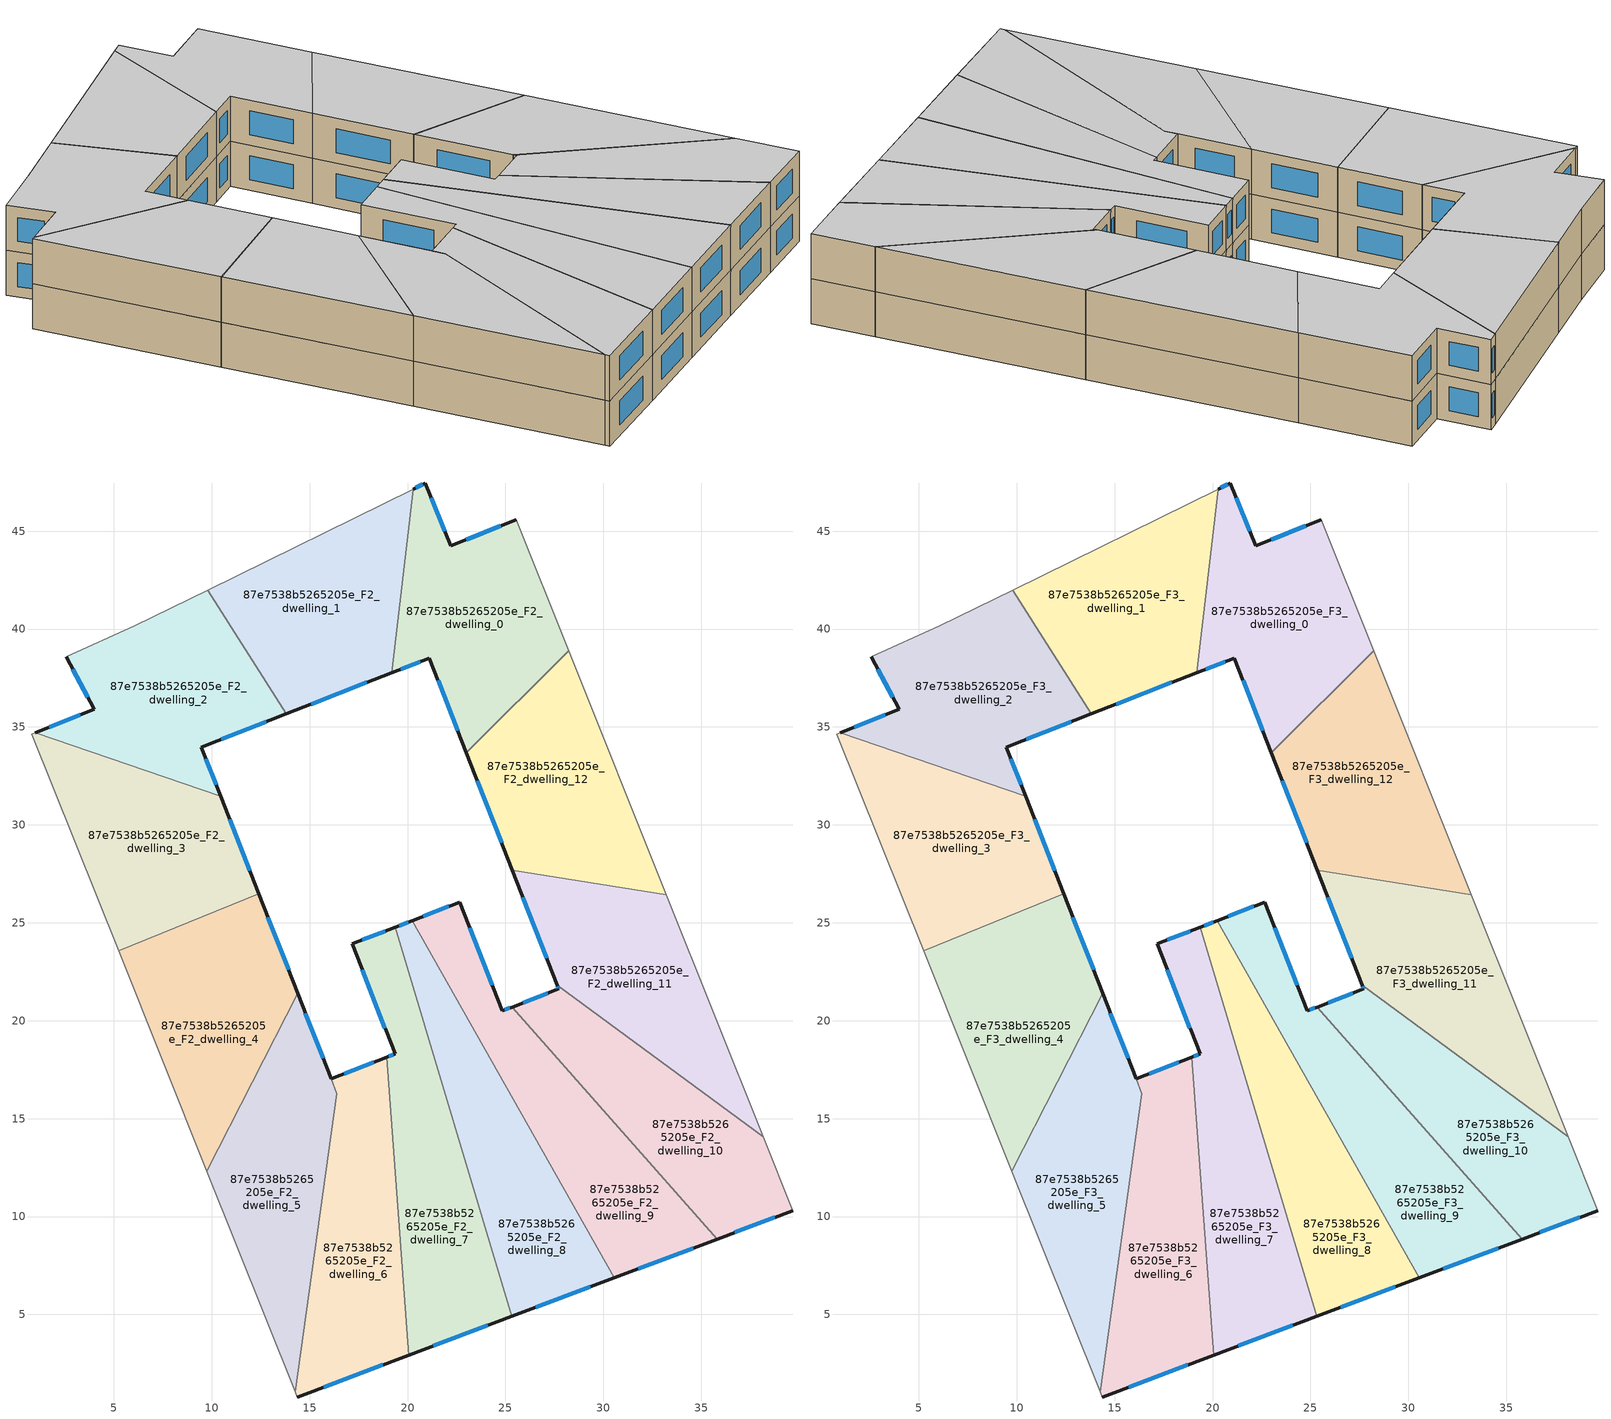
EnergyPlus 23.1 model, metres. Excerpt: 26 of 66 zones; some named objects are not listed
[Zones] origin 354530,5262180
87e7538b5265205e_F2_dwelling_0
 floor to 87e7538b5265205e_F1_dwelling_0 (EU_floor_Construction): 25.55,45.58 28.23,38.89 23.01,33.67 21.11,38.51 19.19,37.76 20.28,47.15 20.91,47.46 22.2,44.25 z6
 wall outside (EU_wall_Construction): 25.55,45.58 22.2,44.25 20.91,47.46 20.28,47.15 / 19.19,37.76 21.11,38.51 23.01,33.67 z6:9
 wall adiabatic (EU_wall_Construction): 28.23,38.89 25.55,45.58 z6:9
 wall to 87e7538b5265205e_F2_dwelling_12 (EU_wall_Construction): 23.01,33.67 28.23,38.89 z6:9
 wall to 87e7538b5265205e_F2_dwelling_1 (EU_wall_Construction): 20.28,47.15 19.19,37.76 z6:9
 window (EU_Window_Construction): 24.77,45.26 22.99,44.56 / 21.56,37.38 22.56,34.81 / 19.64,37.94 20.66,38.34 / 20.77,47.38 20.43,47.22 / 21.9,45 21.22,46.7 z6.7:8.3
87e7538b5265205e_F2_dwelling_1
 floor to 87e7538b5265205e_F1_dwelling_1 (EU_floor_Construction): 20.28,47.15 19.19,37.76 13.81,35.67 9.79,41.99 z6
 wall outside (EU_wall_Construction): 13.81,35.67 19.19,37.76 z6:9
 wall to 87e7538b5265205e_F2_dwelling_2 (EU_wall_Construction): 9.79,41.99 13.81,35.67 z6:9
 wall adiabatic (EU_wall_Construction): 20.28,47.15 9.79,41.99 z6:9
 window (EU_Window_Construction): 15.07,36.16 17.93,37.27 z6.7:8.3
87e7538b5265205e_F2_dwelling_10
 floor to 87e7538b5265205e_F1_dwelling_10 (EU_floor_Construction): 38.16,14.06 39.67,10.3 35.82,8.85 25.34,20.7 27.73,21.62 27.65,21.82 z6
 wall outside (EU_wall_Construction): 27.65,21.82 27.73,21.62 25.34,20.7 / 35.82,8.85 39.67,10.3 z6:9
 wall to 87e7538b5265205e_F2_dwelling_9 (EU_wall_Construction): 25.34,20.7 35.82,8.85 z6:9
 wall to 87e7538b5265205e_F2_dwelling_11 (EU_wall_Construction): 38.16,14.06 27.65,21.82 z6:9
 wall adiabatic (EU_wall_Construction): 39.67,10.3 38.16,14.06 z6:9
 window (EU_Window_Construction): 27.17,21.41 25.9,20.92 / 27.67,21.77 27.71,21.67 / 36.72,9.19 38.76,9.96 z6.7:8.3
87e7538b5265205e_F2_dwelling_11
 floor to 87e7538b5265205e_F1_dwelling_11 (EU_floor_Construction): 33.21,26.43 38.16,14.06 27.65,21.82 25.36,27.68 z6
 wall outside (EU_wall_Construction): 25.36,27.68 27.65,21.82 z6:9
 wall to 87e7538b5265205e_F2_dwelling_12 (EU_wall_Construction): 33.21,26.43 25.36,27.68 z6:9
 wall adiabatic (EU_wall_Construction): 38.16,14.06 33.21,26.43 z6:9
 window (EU_Window_Construction): 25.9,26.3 27.11,23.19 z6.7:8.3
87e7538b5265205e_F2_dwelling_12
 floor to 87e7538b5265205e_F1_dwelling_12 (EU_floor_Construction): 28.23,38.89 33.21,26.43 25.36,27.68 23.01,33.67 z6
 wall outside (EU_wall_Construction): 23.01,33.67 25.36,27.68 z6:9
 wall adiabatic (EU_wall_Construction): 33.21,26.43 28.23,38.89 z6:9
 window (EU_Window_Construction): 23.56,32.26 24.81,29.08 z6.7:8.3
87e7538b5265205e_F2_dwelling_2
 floor to 87e7538b5265205e_F1_dwelling_2 (EU_floor_Construction): 9.79,41.99 13.81,35.67 9.47,33.98 10.46,31.46 1,34.71 4,35.9 2.58,38.57 6.08,40.17 z6
 wall outside (EU_wall_Construction): 10.46,31.46 9.47,33.98 13.81,35.67 / 2.58,38.57 4,35.9 1,34.71 z6:9
 wall adiabatic (EU_wall_Construction): 9.79,41.99 6.08,40.17 2.58,38.57 z6:9
 wall to 87e7538b5265205e_F2_dwelling_3 (EU_wall_Construction): 1,34.71 10.46,31.46 z6:9
 window (EU_Window_Construction): 10.49,34.37 12.79,35.27 / 10.22,32.05 9.7,33.39 / 3.3,35.62 1.7,34.99 / 2.91,37.95 3.67,36.53 z6.7:8.3
87e7538b5265205e_F2_dwelling_3
 floor to 87e7538b5265205e_F1_dwelling_3 (EU_floor_Construction): 10.46,31.46 12.41,26.48 5.25,23.57 0.81,34.64 1,34.71 z6
 wall outside (EU_wall_Construction): 12.41,26.48 10.46,31.46 z6:9
 wall to 87e7538b5265205e_F2_dwelling_4 (EU_wall_Construction): 5.25,23.57 12.41,26.48 z6:9
 wall adiabatic (EU_wall_Construction): 1,34.71 0.81,34.64 5.25,23.57 z6:9
 window (EU_Window_Construction): 11.95,27.65 10.91,30.29 z6.7:8.3
87e7538b5265205e_F2_dwelling_4
 floor to 87e7538b5265205e_F1_dwelling_4 (EU_floor_Construction): 12.41,26.48 14.39,21.41 9.76,12.31 5.25,23.57 z6
 wall outside (EU_wall_Construction): 14.39,21.41 12.41,26.48 z6:9
 wall to 87e7538b5265205e_F2_dwelling_5 (EU_wall_Construction): 9.76,12.31 14.39,21.41 z6:9
 wall adiabatic (EU_wall_Construction): 5.25,23.57 9.76,12.31 z6:9
 window (EU_Window_Construction): 13.92,22.6 12.87,25.29 z6.7:8.3
87e7538b5265205e_F2_dwelling_5
 floor to 87e7538b5265205e_F1_dwelling_5 (EU_floor_Construction): 14.39,21.41 16.4,16.28 14.27,1.05 9.76,12.31 z6
 wall outside (EU_wall_Construction): 16.09,17.05 14.39,21.41 z6:9
 wall to 87e7538b5265205e_F2_dwelling_6 (EU_wall_Construction): 14.27,1.05 16.4,16.28 16.1,17.04 z6:9
 wall adiabatic (EU_wall_Construction): 9.76,12.31 14.27,1.05 z6:9
 window (EU_Window_Construction): 15.69,18.07 14.79,20.39 z6.7:8.3
87e7538b5265205e_F2_dwelling_6
 floor to 87e7538b5265205e_F1_dwelling_6 (EU_floor_Construction): 18.94,18.14 20.07,2.92 14.37,0.78 14.27,1.05 16.4,16.28 16.1,17.04 z6
 wall outside (EU_wall_Construction): 18.94,18.14 16.1,17.04 / 14.37,0.78 20.07,2.92 z6:9
 wall to 87e7538b5265205e_F2_dwelling_7 (EU_wall_Construction): 20.07,2.92 18.94,18.14 z6:9
 wall adiabatic (EU_wall_Construction): 14.27,1.05 14.37,0.78 z6:9
 window (EU_Window_Construction): 18.27,17.89 16.77,17.3 / 15.71,1.29 18.73,2.42 z6.7:8.3
87e7538b5265205e_F2_dwelling_7
 floor to 87e7538b5265205e_F1_dwelling_7 (EU_floor_Construction): 19.37,24.78 25.32,4.9 20.07,2.92 18.94,18.14 19.36,18.31 17.16,23.92 z6
 wall outside (EU_wall_Construction): 19.37,24.78 17.16,23.92 19.36,18.31 18.94,18.14 / 20.07,2.92 25.32,4.9 z6:9
 wall to 87e7538b5265205e_F2_dwelling_8 (EU_wall_Construction): 25.32,4.9 19.37,24.78 z6:9
 window (EU_Window_Construction): 17.68,22.6 18.85,19.63 / 18.85,24.57 17.68,24.12 / 21.3,3.39 24.09,4.44 / 19.26,18.27 19.04,18.18 z6.7:8.3
87e7538b5265205e_F2_dwelling_8
 floor to 87e7538b5265205e_F1_dwelling_8 (EU_floor_Construction): 20.25,25.12 30.56,6.87 25.32,4.9 19.37,24.78 z6
 wall outside (EU_wall_Construction): 20.25,25.12 19.37,24.78 / 25.32,4.9 30.56,6.87 z6:9
 wall to 87e7538b5265205e_F2_dwelling_9 (EU_wall_Construction): 30.56,6.87 20.25,25.12 z6:9
 window (EU_Window_Construction): 20.04,25.04 19.57,24.86 / 26.55,5.36 29.33,6.41 z6.7:8.3
87e7538b5265205e_F2_dwelling_9
 floor to 87e7538b5265205e_F1_dwelling_9 (EU_floor_Construction): 25.34,20.7 35.82,8.85 30.56,6.87 20.25,25.12 22.67,26.05 24.84,20.51 z6
 wall outside (EU_wall_Construction): 25.34,20.7 24.84,20.51 22.67,26.05 20.25,25.12 / 30.56,6.87 35.82,8.85 z6:9
 window (EU_Window_Construction): 24.33,21.81 23.18,24.75 / 25.22,20.65 24.96,20.55 / 31.79,7.33 34.58,8.38 / 22.1,25.83 20.82,25.34 z6.7:8.3
87e7538b5265205e_F3_dwelling_0
 floor to 87e7538b5265205e_F2_dwelling_0 (EU_floor_Construction): 25.55,45.58 28.23,38.89 23.01,33.67 21.11,38.51 19.19,37.76 20.28,47.15 20.91,47.46 22.2,44.25 z9
 wall outside (EU_wall_Construction): 25.55,45.58 22.2,44.25 20.91,47.46 20.28,47.15 / 19.19,37.76 21.11,38.51 23.01,33.67 z9:12
 wall adiabatic (EU_wall_Construction): 28.23,38.89 25.55,45.58 z9:12
 wall to 87e7538b5265205e_F3_dwelling_12 (EU_wall_Construction): 23.01,33.67 28.23,38.89 z9:12
 wall to 87e7538b5265205e_F3_dwelling_1 (EU_wall_Construction): 20.28,47.15 19.19,37.76 z9:12
 window (EU_Window_Construction): 24.77,45.26 22.99,44.56 / 21.56,37.38 22.56,34.81 / 19.64,37.94 20.66,38.34 / 20.77,47.38 20.43,47.22 / 21.9,45 21.22,46.7 z9.7:11.3
 ceiling to 87e7538b5265205e_F4_dwelling_0 (EU_floor_Construction): 28.23,38.89 25.55,45.58 22.2,44.25 20.91,47.46 20.28,47.15 19.19,37.76 21.11,38.51 23.01,33.67 z12
87e7538b5265205e_F3_dwelling_1
 floor to 87e7538b5265205e_F2_dwelling_1 (EU_floor_Construction): 20.28,47.15 19.19,37.76 13.81,35.67 9.79,41.99 z9
 wall outside (EU_wall_Construction): 13.81,35.67 19.19,37.76 z9:12
 wall to 87e7538b5265205e_F3_dwelling_2 (EU_wall_Construction): 9.79,41.99 13.81,35.67 z9:12
 wall adiabatic (EU_wall_Construction): 20.28,47.15 9.79,41.99 z9:12
 window (EU_Window_Construction): 15.07,36.16 17.93,37.27 z9.7:11.3
 ceiling to 87e7538b5265205e_F4_dwelling_1 (EU_floor_Construction): 19.19,37.76 20.28,47.15 9.79,41.99 13.81,35.67 z12
87e7538b5265205e_F3_dwelling_10
 floor to 87e7538b5265205e_F2_dwelling_10 (EU_floor_Construction): 38.16,14.06 39.67,10.3 35.82,8.85 25.34,20.7 27.73,21.62 27.65,21.82 z9
 wall outside (EU_wall_Construction): 27.65,21.82 27.73,21.62 25.34,20.7 / 35.82,8.85 39.67,10.3 z9:12
 wall to 87e7538b5265205e_F3_dwelling_9 (EU_wall_Construction): 25.34,20.7 35.82,8.85 z9:12
 wall to 87e7538b5265205e_F3_dwelling_11 (EU_wall_Construction): 38.16,14.06 27.65,21.82 z9:12
 wall adiabatic (EU_wall_Construction): 39.67,10.3 38.16,14.06 z9:12
 window (EU_Window_Construction): 27.17,21.41 25.9,20.92 / 27.67,21.77 27.71,21.67 / 36.72,9.19 38.76,9.96 z9.7:11.3
 ceiling to 87e7538b5265205e_F4_dwelling_10 (EU_floor_Construction): 39.67,10.3 38.16,14.06 27.65,21.82 27.73,21.62 25.34,20.7 35.82,8.85 z12
87e7538b5265205e_F3_dwelling_11
 floor to 87e7538b5265205e_F2_dwelling_11 (EU_floor_Construction): 33.21,26.43 38.16,14.06 27.65,21.82 25.36,27.68 z9
 wall outside (EU_wall_Construction): 25.36,27.68 27.65,21.82 z9:12
 wall to 87e7538b5265205e_F3_dwelling_12 (EU_wall_Construction): 33.21,26.43 25.36,27.68 z9:12
 wall adiabatic (EU_wall_Construction): 38.16,14.06 33.21,26.43 z9:12
 window (EU_Window_Construction): 25.9,26.3 27.11,23.19 z9.7:11.3
 ceiling to 87e7538b5265205e_F4_dwelling_11 (EU_floor_Construction): 38.16,14.06 33.21,26.43 25.36,27.68 27.65,21.82 z12
87e7538b5265205e_F3_dwelling_12
 floor to 87e7538b5265205e_F2_dwelling_12 (EU_floor_Construction): 28.23,38.89 33.21,26.43 25.36,27.68 23.01,33.67 z9
 wall outside (EU_wall_Construction): 23.01,33.67 25.36,27.68 z9:12
 wall adiabatic (EU_wall_Construction): 33.21,26.43 28.23,38.89 z9:12
 window (EU_Window_Construction): 23.56,32.26 24.81,29.08 z9.7:11.3
 ceiling to 87e7538b5265205e_F4_dwelling_12 (EU_floor_Construction): 33.21,26.43 28.23,38.89 23.01,33.67 25.36,27.68 z12
87e7538b5265205e_F3_dwelling_2
 floor to 87e7538b5265205e_F2_dwelling_2 (EU_floor_Construction): 9.79,41.99 13.81,35.67 9.47,33.98 10.46,31.46 1,34.71 4,35.9 2.58,38.57 6.08,40.17 z9
 wall outside (EU_wall_Construction): 10.46,31.46 9.47,33.98 13.81,35.67 / 2.58,38.57 4,35.9 1,34.71 z9:12
 wall adiabatic (EU_wall_Construction): 9.79,41.99 6.08,40.17 2.58,38.57 z9:12
 wall to 87e7538b5265205e_F3_dwelling_3 (EU_wall_Construction): 1,34.71 10.46,31.46 z9:12
 window (EU_Window_Construction): 10.49,34.37 12.79,35.27 / 10.22,32.05 9.7,33.39 / 3.3,35.62 1.7,34.99 / 2.91,37.95 3.67,36.53 z9.7:11.3
 ceiling to 87e7538b5265205e_F4_dwelling_2 (EU_floor_Construction): 10.46,31.46 9.47,33.98 13.81,35.67 9.79,41.99 6.08,40.17 2.58,38.57 4,35.9 1,34.71 z12
87e7538b5265205e_F3_dwelling_3
 floor to 87e7538b5265205e_F2_dwelling_3 (EU_floor_Construction): 10.46,31.46 12.41,26.48 5.25,23.57 0.81,34.64 1,34.71 z9
 wall outside (EU_wall_Construction): 12.41,26.48 10.46,31.46 z9:12
 wall to 87e7538b5265205e_F3_dwelling_4 (EU_wall_Construction): 5.25,23.57 12.41,26.48 z9:12
 wall adiabatic (EU_wall_Construction): 1,34.71 0.81,34.64 5.25,23.57 z9:12
 window (EU_Window_Construction): 11.95,27.65 10.91,30.29 z9.7:11.3
 ceiling to 87e7538b5265205e_F4_dwelling_3 (EU_floor_Construction): 12.41,26.48 10.46,31.46 1,34.71 0.81,34.64 5.25,23.57 z12
87e7538b5265205e_F3_dwelling_4
 floor to 87e7538b5265205e_F2_dwelling_4 (EU_floor_Construction): 12.41,26.48 14.39,21.41 9.76,12.31 5.25,23.57 z9
 wall outside (EU_wall_Construction): 14.39,21.41 12.41,26.48 z9:12
 wall to 87e7538b5265205e_F3_dwelling_5 (EU_wall_Construction): 9.76,12.31 14.39,21.41 z9:12
 wall adiabatic (EU_wall_Construction): 5.25,23.57 9.76,12.31 z9:12
 window (EU_Window_Construction): 13.92,22.6 12.87,25.29 z9.7:11.3
 ceiling to 87e7538b5265205e_F4_dwelling_4 (EU_floor_Construction): 9.76,12.31 14.39,21.41 12.41,26.48 5.25,23.57 z12
87e7538b5265205e_F3_dwelling_5
 floor to 87e7538b5265205e_F2_dwelling_5 (EU_floor_Construction): 14.39,21.41 16.4,16.28 14.27,1.05 9.76,12.31 z9
 wall outside (EU_wall_Construction): 16.09,17.05 14.39,21.41 z9:12
 wall to 87e7538b5265205e_F3_dwelling_6 (EU_wall_Construction): 14.27,1.05 16.4,16.28 16.1,17.04 z9:12
 wall adiabatic (EU_wall_Construction): 9.76,12.31 14.27,1.05 z9:12
 window (EU_Window_Construction): 15.69,18.07 14.79,20.39 z9.7:11.3
 ceiling to 87e7538b5265205e_F4_dwelling_5 (EU_floor_Construction): 14.27,1.05 16.4,16.28 14.39,21.41 9.76,12.31 z12
87e7538b5265205e_F3_dwelling_6
 floor to 87e7538b5265205e_F2_dwelling_6 (EU_floor_Construction): 18.94,18.14 20.07,2.92 14.37,0.78 14.27,1.05 16.4,16.28 16.1,17.04 z9
 wall outside (EU_wall_Construction): 18.94,18.14 16.1,17.04 / 14.37,0.78 20.07,2.92 z9:12
 wall to 87e7538b5265205e_F3_dwelling_7 (EU_wall_Construction): 20.07,2.92 18.94,18.14 z9:12
 wall adiabatic (EU_wall_Construction): 14.27,1.05 14.37,0.78 z9:12
 window (EU_Window_Construction): 18.27,17.89 16.77,17.3 / 15.71,1.29 18.73,2.42 z9.7:11.3
 ceiling to 87e7538b5265205e_F4_dwelling_6 (EU_floor_Construction): 20.07,2.92 18.94,18.14 16.1,17.04 16.4,16.28 14.27,1.05 14.37,0.78 z12
87e7538b5265205e_F3_dwelling_7
 floor to 87e7538b5265205e_F2_dwelling_7 (EU_floor_Construction): 19.37,24.78 25.32,4.9 20.07,2.92 18.94,18.14 19.36,18.31 17.16,23.92 z9
 wall outside (EU_wall_Construction): 19.37,24.78 17.16,23.92 19.36,18.31 18.94,18.14 / 20.07,2.92 25.32,4.9 z9:12
 wall to 87e7538b5265205e_F3_dwelling_8 (EU_wall_Construction): 25.32,4.9 19.37,24.78 z9:12
 window (EU_Window_Construction): 17.68,22.6 18.85,19.63 / 18.85,24.57 17.68,24.12 / 21.3,3.39 24.09,4.44 / 19.26,18.27 19.04,18.18 z9.7:11.3
 ceiling to 87e7538b5265205e_F4_dwelling_7 (EU_floor_Construction): 25.32,4.9 19.37,24.78 17.16,23.92 19.36,18.31 18.94,18.14 20.07,2.92 z12
87e7538b5265205e_F3_dwelling_8
 floor to 87e7538b5265205e_F2_dwelling_8 (EU_floor_Construction): 20.25,25.12 30.56,6.87 25.32,4.9 19.37,24.78 z9
 wall outside (EU_wall_Construction): 20.25,25.12 19.37,24.78 / 25.32,4.9 30.56,6.87 z9:12
 wall to 87e7538b5265205e_F3_dwelling_9 (EU_wall_Construction): 30.56,6.87 20.25,25.12 z9:12
 window (EU_Window_Construction): 20.04,25.04 19.57,24.86 / 26.55,5.36 29.33,6.41 z9.7:11.3
 ceiling to 87e7538b5265205e_F4_dwelling_8 (EU_floor_Construction): 30.56,6.87 20.25,25.12 19.37,24.78 25.32,4.9 z12
87e7538b5265205e_F3_dwelling_9
 floor to 87e7538b5265205e_F2_dwelling_9 (EU_floor_Construction): 25.34,20.7 35.82,8.85 30.56,6.87 20.25,25.12 22.67,26.05 24.84,20.51 z9
 wall outside (EU_wall_Construction): 25.34,20.7 24.84,20.51 22.67,26.05 20.25,25.12 / 30.56,6.87 35.82,8.85 z9:12
 window (EU_Window_Construction): 24.33,21.81 23.18,24.75 / 25.22,20.65 24.96,20.55 / 31.79,7.33 34.58,8.38 / 22.1,25.83 20.82,25.34 z9.7:11.3
 ceiling to 87e7538b5265205e_F4_dwelling_9 (EU_floor_Construction): 35.82,8.85 25.34,20.7 24.84,20.51 22.67,26.05 20.25,25.12 30.56,6.87 z12
[Building]
EU S2 Campaign: North Axis=0; Terrain=City; Solar Distribution=FullExterior
[Site:Location]
Budapest.Ferenc.Liszt.Intl.AP: Latitude=47.437; Longitude=19.256; Time Zone=1; Elevation=185
[SizingPeriod:WeatherFileDays]
AnnualSizingPeriod: Begin Month=1; Begin Day of Month=1; End Month=12; End Day of Month=31; Day of Week for Start Day=Monday; Use Weather File Daylight Saving Period=No; Use Weather File Rain and Snow Indicators=No
[MATERIAL]
EU_InternalMass_Material: Roughness=MediumRough; Thickness=0.1; Conductivity=1; Density=1800; Specific Heat=900; Thermal Absorptance=0.9; Solar Absorptance=0.7; Visible Absorptance=0.7
[MATERIAL:NOMASS] Roughness=MediumRough; Thermal Absorptance=0.9; Solar Absorptance=0.7; Visible Absorptance=0.7
Name | Thermal Resistance
EU_wall_NoMass | 0.832559
EU_floor_NoMass | 0.872794
[WINDOWMATERIAL:SIMPLEGLAZINGSYSTEM]
EU_Window_SimpleGlazing: UFactor=2.79869; Solar Heat Gain Coefficient=0.75; Visible Transmittance=0.75
[CONSTRUCTION]
EU_wall_Construction: EU_wall_NoMass
EU_floor_Construction: EU_floor_NoMass
EU_Window_Construction: EU_Window_SimpleGlazing
EU_InternalMass_Construction: EU_InternalMass_Material
[ZONE] Type=1; Multiplier=1; Ceiling Height=autocalculate; Floor Area=autocalculate; Part of Total Floor Area=Yes
Name | Volume
87e7538b5265205e_F2_dwelling_0; 87e7538b5265205e_F3_dwelling_0 | 202.916
87e7538b5265205e_F2_dwelling_1; 87e7538b5265205e_F3_dwelling_1 | 202.899
87e7538b5265205e_F2_dwelling_10; 87e7538b5265205e_F3_dwelling_10 | 192.423
87e7538b5265205e_F2_dwelling_11; 87e7538b5265205e_F3_dwelling_11 | 202.202
87e7538b5265205e_F2_dwelling_12; 87e7538b5265205e_F3_dwelling_12 | 202.886
87e7538b5265205e_F2_dwelling_2; 87e7538b5265205e_F3_dwelling_2 | 202.883
87e7538b5265205e_F2_dwelling_3; 87e7538b5265205e_F3_dwelling_3 | 202.897
87e7538b5265205e_F2_dwelling_4; 87e7538b5265205e_F3_dwelling_4 | 202.905
87e7538b5265205e_F2_dwelling_5; 87e7538b5265205e_F3_dwelling_5 | 201.983
87e7538b5265205e_F2_dwelling_6; 87e7538b5265205e_F3_dwelling_6 | 194.186
87e7538b5265205e_F2_dwelling_7; 87e7538b5265205e_F3_dwelling_7 | 212.564
87e7538b5265205e_F2_dwelling_8; 87e7538b5265205e_F3_dwelling_8 | 202.898
87e7538b5265205e_F2_dwelling_9; 87e7538b5265205e_F3_dwelling_9 | 214.062
[INTERNALMASS] Construction=EU_InternalMass_Construction
Name | Zone or ZoneList | Surface Area
87e7538b5265205e_F2_dwelling_0_EU_InternalMass | 87e7538b5265205e_F2_dwelling_0 | 67.6363
87e7538b5265205e_F2_dwelling_1_EU_InternalMass | 87e7538b5265205e_F2_dwelling_1 | 67.6331
87e7538b5265205e_F2_dwelling_2_EU_InternalMass | 87e7538b5265205e_F2_dwelling_2 | 67.6278
87e7538b5265205e_F2_dwelling_3_EU_InternalMass | 87e7538b5265205e_F2_dwelling_3 | 67.6323
87e7538b5265205e_F2_dwelling_4_EU_InternalMass | 87e7538b5265205e_F2_dwelling_4 | 67.6351
87e7538b5265205e_F2_dwelling_5_EU_InternalMass | 87e7538b5265205e_F2_dwelling_5 | 67.3308
87e7538b5265205e_F2_dwelling_6_EU_InternalMass | 87e7538b5265205e_F2_dwelling_6 | 64.7281
87e7538b5265205e_F2_dwelling_7_EU_InternalMass | 87e7538b5265205e_F2_dwelling_7 | 70.8539
87e7538b5265205e_F2_dwelling_8_EU_InternalMass | 87e7538b5265205e_F2_dwelling_8 | 67.6328
87e7538b5265205e_F2_dwelling_9_EU_InternalMass | 87e7538b5265205e_F2_dwelling_9 | 71.3524
87e7538b5265205e_F2_dwelling_10_EU_InternalMass | 87e7538b5265205e_F2_dwelling_10 | 64.1413
87e7538b5265205e_F2_dwelling_11_EU_InternalMass | 87e7538b5265205e_F2_dwelling_11 | 67.4006
87e7538b5265205e_F2_dwelling_12_EU_InternalMass | 87e7538b5265205e_F2_dwelling_12 | 67.6284
87e7538b5265205e_F3_dwelling_0_EU_InternalMass | 87e7538b5265205e_F3_dwelling_0 | 67.6363
87e7538b5265205e_F3_dwelling_1_EU_InternalMass | 87e7538b5265205e_F3_dwelling_1 | 67.6331
87e7538b5265205e_F3_dwelling_2_EU_InternalMass | 87e7538b5265205e_F3_dwelling_2 | 67.6278
87e7538b5265205e_F3_dwelling_3_EU_InternalMass | 87e7538b5265205e_F3_dwelling_3 | 67.6323
87e7538b5265205e_F3_dwelling_4_EU_InternalMass | 87e7538b5265205e_F3_dwelling_4 | 67.6351
87e7538b5265205e_F3_dwelling_5_EU_InternalMass | 87e7538b5265205e_F3_dwelling_5 | 67.3308
87e7538b5265205e_F3_dwelling_6_EU_InternalMass | 87e7538b5265205e_F3_dwelling_6 | 64.7281
87e7538b5265205e_F3_dwelling_7_EU_InternalMass | 87e7538b5265205e_F3_dwelling_7 | 70.8539
87e7538b5265205e_F3_dwelling_8_EU_InternalMass | 87e7538b5265205e_F3_dwelling_8 | 67.6328
87e7538b5265205e_F3_dwelling_9_EU_InternalMass | 87e7538b5265205e_F3_dwelling_9 | 71.3524
87e7538b5265205e_F3_dwelling_10_EU_InternalMass | 87e7538b5265205e_F3_dwelling_10 | 64.1413
87e7538b5265205e_F3_dwelling_11_EU_InternalMass | 87e7538b5265205e_F3_dwelling_11 | 67.4006
87e7538b5265205e_F3_dwelling_12_EU_InternalMass | 87e7538b5265205e_F3_dwelling_12 | 67.6284
[OTHEREQUIPMENT] Fuel Type=Electricity; Design Level Calculation Method=Watts/Area; Power per Zone Floor Area=1; Fraction Latent=0; Fraction Radiant=0; Fraction Lost=0; Carbon Dioxide Generation Rate=0; EndUse Subcategory=EU_Step8_InternalGains
Name | Zone or ZoneList or Space or SpaceList | Schedule
EU_Step8_InternalGain_87e7538b5265205e_F2_dwelling_0_f000 | 87e7538b5265205e_F2_dwelling_0 | EU_Step8_GainSchedule_87e7538b5265205e_F2_dwelling_0_f000
EU_Step8_InternalGain_87e7538b5265205e_F2_dwelling_1_f000 | 87e7538b5265205e_F2_dwelling_1 | EU_Step8_GainSchedule_87e7538b5265205e_F2_dwelling_1_f000
EU_Step8_InternalGain_87e7538b5265205e_F2_dwelling_2_f000 | 87e7538b5265205e_F2_dwelling_2 | EU_Step8_GainSchedule_87e7538b5265205e_F2_dwelling_2_f000
EU_Step8_InternalGain_87e7538b5265205e_F2_dwelling_3_f000 | 87e7538b5265205e_F2_dwelling_3 | EU_Step8_GainSchedule_87e7538b5265205e_F2_dwelling_3_f000
EU_Step8_InternalGain_87e7538b5265205e_F2_dwelling_4_f000 | 87e7538b5265205e_F2_dwelling_4 | EU_Step8_GainSchedule_87e7538b5265205e_F2_dwelling_4_f000
EU_Step8_InternalGain_87e7538b5265205e_F2_dwelling_5_f000 | 87e7538b5265205e_F2_dwelling_5 | EU_Step8_GainSchedule_87e7538b5265205e_F2_dwelling_5_f000
EU_Step8_InternalGain_87e7538b5265205e_F2_dwelling_6_f000 | 87e7538b5265205e_F2_dwelling_6 | EU_Step8_GainSchedule_87e7538b5265205e_F2_dwelling_6_f000
EU_Step8_InternalGain_87e7538b5265205e_F2_dwelling_7_f000 | 87e7538b5265205e_F2_dwelling_7 | EU_Step8_GainSchedule_87e7538b5265205e_F2_dwelling_7_f000
EU_Step8_InternalGain_87e7538b5265205e_F2_dwelling_8_f000 | 87e7538b5265205e_F2_dwelling_8 | EU_Step8_GainSchedule_87e7538b5265205e_F2_dwelling_8_f000
EU_Step8_InternalGain_87e7538b5265205e_F2_dwelling_9_f000 | 87e7538b5265205e_F2_dwelling_9 | EU_Step8_GainSchedule_87e7538b5265205e_F2_dwelling_9_f000
EU_Step8_InternalGain_87e7538b5265205e_F2_dwelling_10_f000 | 87e7538b5265205e_F2_dwelling_10 | EU_Step8_GainSchedule_87e7538b5265205e_F2_dwelling_10_f000
EU_Step8_InternalGain_87e7538b5265205e_F2_dwelling_11_f000 | 87e7538b5265205e_F2_dwelling_11 | EU_Step8_GainSchedule_87e7538b5265205e_F2_dwelling_11_f000
EU_Step8_InternalGain_87e7538b5265205e_F2_dwelling_12_f000 | 87e7538b5265205e_F2_dwelling_12 | EU_Step8_GainSchedule_87e7538b5265205e_F2_dwelling_12_f000
EU_Step8_InternalGain_87e7538b5265205e_F3_dwelling_0_f000 | 87e7538b5265205e_F3_dwelling_0 | EU_Step8_GainSchedule_87e7538b5265205e_F3_dwelling_0_f000
EU_Step8_InternalGain_87e7538b5265205e_F3_dwelling_1_f000 | 87e7538b5265205e_F3_dwelling_1 | EU_Step8_GainSchedule_87e7538b5265205e_F3_dwelling_1_f000
EU_Step8_InternalGain_87e7538b5265205e_F3_dwelling_2_f000 | 87e7538b5265205e_F3_dwelling_2 | EU_Step8_GainSchedule_87e7538b5265205e_F3_dwelling_2_f000
EU_Step8_InternalGain_87e7538b5265205e_F3_dwelling_3_f000 | 87e7538b5265205e_F3_dwelling_3 | EU_Step8_GainSchedule_87e7538b5265205e_F3_dwelling_3_f000
EU_Step8_InternalGain_87e7538b5265205e_F3_dwelling_4_f000 | 87e7538b5265205e_F3_dwelling_4 | EU_Step8_GainSchedule_87e7538b5265205e_F3_dwelling_4_f000
EU_Step8_InternalGain_87e7538b5265205e_F3_dwelling_5_f000 | 87e7538b5265205e_F3_dwelling_5 | EU_Step8_GainSchedule_87e7538b5265205e_F3_dwelling_5_f000
EU_Step8_InternalGain_87e7538b5265205e_F3_dwelling_6_f000 | 87e7538b5265205e_F3_dwelling_6 | EU_Step8_GainSchedule_87e7538b5265205e_F3_dwelling_6_f000
EU_Step8_InternalGain_87e7538b5265205e_F3_dwelling_7_f000 | 87e7538b5265205e_F3_dwelling_7 | EU_Step8_GainSchedule_87e7538b5265205e_F3_dwelling_7_f000
EU_Step8_InternalGain_87e7538b5265205e_F3_dwelling_8_f000 | 87e7538b5265205e_F3_dwelling_8 | EU_Step8_GainSchedule_87e7538b5265205e_F3_dwelling_8_f000
EU_Step8_InternalGain_87e7538b5265205e_F3_dwelling_9_f000 | 87e7538b5265205e_F3_dwelling_9 | EU_Step8_GainSchedule_87e7538b5265205e_F3_dwelling_9_f000
EU_Step8_InternalGain_87e7538b5265205e_F3_dwelling_10_f000 | 87e7538b5265205e_F3_dwelling_10 | EU_Step8_GainSchedule_87e7538b5265205e_F3_dwelling_10_f000
EU_Step8_InternalGain_87e7538b5265205e_F3_dwelling_11_f000 | 87e7538b5265205e_F3_dwelling_11 | EU_Step8_GainSchedule_87e7538b5265205e_F3_dwelling_11_f000
EU_Step8_InternalGain_87e7538b5265205e_F3_dwelling_12_f000 | 87e7538b5265205e_F3_dwelling_12 | EU_Step8_GainSchedule_87e7538b5265205e_F3_dwelling_12_f000
[ZONEVENTILATION:DESIGNFLOWRATE] Schedule=EU_AlwaysOn; Design Flow Rate Calculation Method=AirChanges/Hour; Air Changes per Hour=0.475469; Ventilation Type=Natural; Fan Pressure Rise=0; Fan Total Efficiency=1; Constant Term Coefficient=1; Temperature Term Coefficient=0; Velocity Term Coefficient=0; Velocity Squared Term Coefficient=0; Minimum Indoor Temperature=-100; Maximum Indoor Temperature=100; Delta Temperature=-100; Minimum Outdoor Temperature=-100; Maximum Outdoor Temperature=100; Maximum Wind Speed=40
Name | Zone or ZoneList or Space or SpaceList
EU_ConstantAir_87e7538b5265205e_F2_dwelling_0 | 87e7538b5265205e_F2_dwelling_0
EU_ConstantAir_87e7538b5265205e_F2_dwelling_1 | 87e7538b5265205e_F2_dwelling_1
EU_ConstantAir_87e7538b5265205e_F2_dwelling_2 | 87e7538b5265205e_F2_dwelling_2
EU_ConstantAir_87e7538b5265205e_F2_dwelling_3 | 87e7538b5265205e_F2_dwelling_3
EU_ConstantAir_87e7538b5265205e_F2_dwelling_4 | 87e7538b5265205e_F2_dwelling_4
EU_ConstantAir_87e7538b5265205e_F2_dwelling_5 | 87e7538b5265205e_F2_dwelling_5
EU_ConstantAir_87e7538b5265205e_F2_dwelling_6 | 87e7538b5265205e_F2_dwelling_6
EU_ConstantAir_87e7538b5265205e_F2_dwelling_7 | 87e7538b5265205e_F2_dwelling_7
EU_ConstantAir_87e7538b5265205e_F2_dwelling_8 | 87e7538b5265205e_F2_dwelling_8
EU_ConstantAir_87e7538b5265205e_F2_dwelling_9 | 87e7538b5265205e_F2_dwelling_9
EU_ConstantAir_87e7538b5265205e_F2_dwelling_10 | 87e7538b5265205e_F2_dwelling_10
EU_ConstantAir_87e7538b5265205e_F2_dwelling_11 | 87e7538b5265205e_F2_dwelling_11
EU_ConstantAir_87e7538b5265205e_F2_dwelling_12 | 87e7538b5265205e_F2_dwelling_12
EU_ConstantAir_87e7538b5265205e_F3_dwelling_0 | 87e7538b5265205e_F3_dwelling_0
EU_ConstantAir_87e7538b5265205e_F3_dwelling_1 | 87e7538b5265205e_F3_dwelling_1
EU_ConstantAir_87e7538b5265205e_F3_dwelling_2 | 87e7538b5265205e_F3_dwelling_2
EU_ConstantAir_87e7538b5265205e_F3_dwelling_3 | 87e7538b5265205e_F3_dwelling_3
EU_ConstantAir_87e7538b5265205e_F3_dwelling_4 | 87e7538b5265205e_F3_dwelling_4
EU_ConstantAir_87e7538b5265205e_F3_dwelling_5 | 87e7538b5265205e_F3_dwelling_5
EU_ConstantAir_87e7538b5265205e_F3_dwelling_6 | 87e7538b5265205e_F3_dwelling_6
EU_ConstantAir_87e7538b5265205e_F3_dwelling_7 | 87e7538b5265205e_F3_dwelling_7
EU_ConstantAir_87e7538b5265205e_F3_dwelling_8 | 87e7538b5265205e_F3_dwelling_8
EU_ConstantAir_87e7538b5265205e_F3_dwelling_9 | 87e7538b5265205e_F3_dwelling_9
EU_ConstantAir_87e7538b5265205e_F3_dwelling_10 | 87e7538b5265205e_F3_dwelling_10
EU_ConstantAir_87e7538b5265205e_F3_dwelling_11 | 87e7538b5265205e_F3_dwelling_11
EU_ConstantAir_87e7538b5265205e_F3_dwelling_12 | 87e7538b5265205e_F3_dwelling_12
[HVACTEMPLATE:THERMOSTAT] Constant Heating Setpoint=20; Constant Cooling Setpoint=50
EU_HeatOnly_87e7538b5265205e_F2_dwelling_12; EU_HeatOnly_87e7538b5265205e_F3_dwelling_0; EU_HeatOnly_87e7538b5265205e_F3_dwelling_1; EU_HeatOnly_87e7538b5265205e_F3_dwelling_2; EU_HeatOnly_87e7538b5265205e_F3_dwelling_3; EU_HeatOnly_87e7538b5265205e_F3_dwelling_4; EU_HeatOnly_87e7538b5265205e_F3_dwelling_5; EU_HeatOnly_87e7538b5265205e_F3_dwelling_6; EU_HeatOnly_87e7538b5265205e_F3_dwelling_7; EU_HeatOnly_87e7538b5265205e_F3_dwelling_8; EU_HeatOnly_87e7538b5265205e_F3_dwelling_9; EU_HeatOnly_87e7538b5265205e_F3_dwelling_10; EU_HeatOnly_87e7538b5265205e_F3_dwelling_11; EU_HeatOnly_87e7538b5265205e_F3_dwelling_12; EU_HeatOnly_87e7538b5265205e_F4_dwelling_0; EU_HeatOnly_87e7538b5265205e_F4_dwelling_1; EU_HeatOnly_87e7538b5265205e_F4_dwelling_2; EU_HeatOnly_87e7538b5265205e_F4_dwelling_3; EU_HeatOnly_87e7538b5265205e_F4_dwelling_4; EU_HeatOnly_87e7538b5265205e_F4_dwelling_5; EU_HeatOnly_87e7538b5265205e_F4_dwelling_6; EU_HeatOnly_87e7538b5265205e_F4_dwelling_7; EU_HeatOnly_87e7538b5265205e_F4_dwelling_8; EU_HeatOnly_87e7538b5265205e_F4_dwelling_9; EU_HeatOnly_87e7538b5265205e_F4_dwelling_10; EU_HeatOnly_87e7538b5265205e_F4_dwelling_11; EU_HeatOnly_87e7538b5265205e_F4_dwelling_12
[HVACTEMPLATE:ZONE:IDEALLOADSAIRSYSTEM] System Availability Schedule=EU_AlwaysOn; Maximum Heating Supply Air Temperature=50; Minimum Cooling Supply Air Temperature=13; Maximum Heating Supply Air Humidity Ratio=0.0156; Minimum Cooling Supply Air Humidity Ratio=0.0077; Heating Limit=NoLimit; Cooling Limit=NoLimit; Heating Availability Schedule=EU_AlwaysOn; Cooling Availability Schedule=EU_CoolingOff; Dehumidification Control Type=ConstantSensibleHeatRatio; Cooling Sensible Heat Ratio=0.7; Dehumidification Setpoint=60; Humidification Control Type=None; Humidification Setpoint=30; Outdoor Air Method=None; Outdoor Air Flow Rate per Person=0.00944; Outdoor Air Flow Rate per Zone Floor Area=0; Outdoor Air Flow Rate per Zone=0; Demand Controlled Ventilation Type=None; Outdoor Air Economizer Type=NoEconomizer; Heat Recovery Type=None; Sensible Heat Recovery Effectiveness=0.7; Latent Heat Recovery Effectiveness=0.65
Name | Template Thermostat
87e7538b5265205e_F2_dwelling_0 | EU_HeatOnly_87e7538b5265205e_F2_dwelling_0
87e7538b5265205e_F2_dwelling_1 | EU_HeatOnly_87e7538b5265205e_F2_dwelling_1
87e7538b5265205e_F2_dwelling_2 | EU_HeatOnly_87e7538b5265205e_F2_dwelling_2
87e7538b5265205e_F2_dwelling_3 | EU_HeatOnly_87e7538b5265205e_F2_dwelling_3
87e7538b5265205e_F2_dwelling_4 | EU_HeatOnly_87e7538b5265205e_F2_dwelling_4
87e7538b5265205e_F2_dwelling_5 | EU_HeatOnly_87e7538b5265205e_F2_dwelling_5
87e7538b5265205e_F2_dwelling_6 | EU_HeatOnly_87e7538b5265205e_F2_dwelling_6
87e7538b5265205e_F2_dwelling_7 | EU_HeatOnly_87e7538b5265205e_F2_dwelling_7
87e7538b5265205e_F2_dwelling_8 | EU_HeatOnly_87e7538b5265205e_F2_dwelling_8
87e7538b5265205e_F2_dwelling_9 | EU_HeatOnly_87e7538b5265205e_F2_dwelling_9
87e7538b5265205e_F2_dwelling_10 | EU_HeatOnly_87e7538b5265205e_F2_dwelling_10
87e7538b5265205e_F2_dwelling_11 | EU_HeatOnly_87e7538b5265205e_F2_dwelling_11
87e7538b5265205e_F2_dwelling_12 | EU_HeatOnly_87e7538b5265205e_F2_dwelling_12
87e7538b5265205e_F3_dwelling_0 | EU_HeatOnly_87e7538b5265205e_F3_dwelling_0
87e7538b5265205e_F3_dwelling_1 | EU_HeatOnly_87e7538b5265205e_F3_dwelling_1
87e7538b5265205e_F3_dwelling_2 | EU_HeatOnly_87e7538b5265205e_F3_dwelling_2
87e7538b5265205e_F3_dwelling_3 | EU_HeatOnly_87e7538b5265205e_F3_dwelling_3
87e7538b5265205e_F3_dwelling_4 | EU_HeatOnly_87e7538b5265205e_F3_dwelling_4
87e7538b5265205e_F3_dwelling_5 | EU_HeatOnly_87e7538b5265205e_F3_dwelling_5
87e7538b5265205e_F3_dwelling_6 | EU_HeatOnly_87e7538b5265205e_F3_dwelling_6
87e7538b5265205e_F3_dwelling_7 | EU_HeatOnly_87e7538b5265205e_F3_dwelling_7
87e7538b5265205e_F3_dwelling_8 | EU_HeatOnly_87e7538b5265205e_F3_dwelling_8
87e7538b5265205e_F3_dwelling_9 | EU_HeatOnly_87e7538b5265205e_F3_dwelling_9
87e7538b5265205e_F3_dwelling_10 | EU_HeatOnly_87e7538b5265205e_F3_dwelling_10
87e7538b5265205e_F3_dwelling_11 | EU_HeatOnly_87e7538b5265205e_F3_dwelling_11
87e7538b5265205e_F3_dwelling_12 | EU_HeatOnly_87e7538b5265205e_F3_dwelling_12
[SIZING:ZONE] Zone Cooling Design Supply Air Temperature Input Method=SupplyAirTemperature; Zone Cooling Design Supply Air Temperature=13; Zone Heating Design Supply Air Temperature Input Method=SupplyAirTemperature; Zone Heating Design Supply Air Temperature=50; Zone Cooling Design Supply Air Humidity Ratio=0.008; Zone Heating Design Supply Air Humidity Ratio=0.008; Cooling Design Air Flow Method=DesignDay; Cooling Design Air Flow Rate=0; Cooling Minimum Air Flow per Zone Floor Area=0.000762; Cooling Minimum Air Flow=0; Cooling Minimum Air Flow Fraction=0.2; Heating Design Air Flow Method=DesignDay; Heating Design Air Flow Rate=0; Heating Maximum Air Flow per Zone Floor Area=0.002032; Heating Maximum Air Flow=0.141576; Heating Maximum Air Flow Fraction=0.3; Account for Dedicated Outdoor Air System=No; Dedicated Outdoor Air System Control Strategy=NeutralSupplyAir; Dedicated Outdoor Air Low Setpoint Temperature for Design=autosize; Dedicated Outdoor Air High Setpoint Temperature for Design=autosize; Zone Load Sizing Method=Sensible Load Only No Latent Load; Zone Latent Cooling Design Supply Air Humidity Ratio Input Method=HumidityRatioDifference; Zone Cooling Design Supply Air Humidity Ratio Difference=0.005; Zone Latent Heating Design Supply Air Humidity Ratio Input Method=HumidityRatioDifference; Zone Humidification Design Supply Air Humidity Ratio Difference=0.005
87e7538b5265205e_F2_dwelling_0; 87e7538b5265205e_F2_dwelling_1; 87e7538b5265205e_F2_dwelling_2; 87e7538b5265205e_F2_dwelling_3; 87e7538b5265205e_F2_dwelling_4; 87e7538b5265205e_F2_dwelling_5; 87e7538b5265205e_F2_dwelling_6; 87e7538b5265205e_F2_dwelling_7; 87e7538b5265205e_F2_dwelling_8; 87e7538b5265205e_F2_dwelling_9; 87e7538b5265205e_F2_dwelling_10; 87e7538b5265205e_F2_dwelling_11; 87e7538b5265205e_F2_dwelling_12; 87e7538b5265205e_F3_dwelling_0; 87e7538b5265205e_F3_dwelling_1; 87e7538b5265205e_F3_dwelling_2; 87e7538b5265205e_F3_dwelling_3; 87e7538b5265205e_F3_dwelling_4; 87e7538b5265205e_F3_dwelling_5; 87e7538b5265205e_F3_dwelling_6; 87e7538b5265205e_F3_dwelling_7; 87e7538b5265205e_F3_dwelling_8; 87e7538b5265205e_F3_dwelling_9; 87e7538b5265205e_F3_dwelling_10; 87e7538b5265205e_F3_dwelling_11; 87e7538b5265205e_F3_dwelling_12
[SCHEDULE:CONSTANT]
Name | Hourly Value
EU_AlwaysOn | 1
EU_CoolingOff | 0
[SCHEDULE:FILE] Column Number=1; Rows to Skip at Top=0; Number of Hours of Data=8760; Column Separator=Comma; Interpolate to Timestep=No; Minutes per Item=60; Adjust Schedule for Daylight Savings=Yes
Name | File
EU_Step8_GainSchedule_87e7538b5265205e_F2_dwelling_0_f000 | ../../schedules/87e7538b5265205e/87e7538b5265205e_F2_dwelling_0_f000_gain.csv
EU_Step8_GainSchedule_87e7538b5265205e_F2_dwelling_1_f000 | ../../schedules/87e7538b5265205e/87e7538b5265205e_F2_dwelling_1_f000_gain.csv
EU_Step8_GainSchedule_87e7538b5265205e_F2_dwelling_2_f000 | ../../schedules/87e7538b5265205e/87e7538b5265205e_F2_dwelling_2_f000_gain.csv
EU_Step8_GainSchedule_87e7538b5265205e_F2_dwelling_3_f000 | ../../schedules/87e7538b5265205e/87e7538b5265205e_F2_dwelling_3_f000_gain.csv
EU_Step8_GainSchedule_87e7538b5265205e_F2_dwelling_4_f000 | ../../schedules/87e7538b5265205e/87e7538b5265205e_F2_dwelling_4_f000_gain.csv
EU_Step8_GainSchedule_87e7538b5265205e_F2_dwelling_5_f000 | ../../schedules/87e7538b5265205e/87e7538b5265205e_F2_dwelling_5_f000_gain.csv
EU_Step8_GainSchedule_87e7538b5265205e_F2_dwelling_6_f000 | ../../schedules/87e7538b5265205e/87e7538b5265205e_F2_dwelling_6_f000_gain.csv
EU_Step8_GainSchedule_87e7538b5265205e_F2_dwelling_7_f000 | ../../schedules/87e7538b5265205e/87e7538b5265205e_F2_dwelling_7_f000_gain.csv
EU_Step8_GainSchedule_87e7538b5265205e_F2_dwelling_8_f000 | ../../schedules/87e7538b5265205e/87e7538b5265205e_F2_dwelling_8_f000_gain.csv
EU_Step8_GainSchedule_87e7538b5265205e_F2_dwelling_9_f000 | ../../schedules/87e7538b5265205e/87e7538b5265205e_F2_dwelling_9_f000_gain.csv
EU_Step8_GainSchedule_87e7538b5265205e_F2_dwelling_10_f000 | ../../schedules/87e7538b5265205e/87e7538b5265205e_F2_dwelling_10_f000_gain.csv
EU_Step8_GainSchedule_87e7538b5265205e_F2_dwelling_11_f000 | ../../schedules/87e7538b5265205e/87e7538b5265205e_F2_dwelling_11_f000_gain.csv
EU_Step8_GainSchedule_87e7538b5265205e_F2_dwelling_12_f000 | ../../schedules/87e7538b5265205e/87e7538b5265205e_F2_dwelling_12_f000_gain.csv
EU_Step8_GainSchedule_87e7538b5265205e_F3_dwelling_0_f000 | ../../schedules/87e7538b5265205e/87e7538b5265205e_F3_dwelling_0_f000_gain.csv
EU_Step8_GainSchedule_87e7538b5265205e_F3_dwelling_1_f000 | ../../schedules/87e7538b5265205e/87e7538b5265205e_F3_dwelling_1_f000_gain.csv
EU_Step8_GainSchedule_87e7538b5265205e_F3_dwelling_2_f000 | ../../schedules/87e7538b5265205e/87e7538b5265205e_F3_dwelling_2_f000_gain.csv
EU_Step8_GainSchedule_87e7538b5265205e_F3_dwelling_3_f000 | ../../schedules/87e7538b5265205e/87e7538b5265205e_F3_dwelling_3_f000_gain.csv
EU_Step8_GainSchedule_87e7538b5265205e_F3_dwelling_4_f000 | ../../schedules/87e7538b5265205e/87e7538b5265205e_F3_dwelling_4_f000_gain.csv
EU_Step8_GainSchedule_87e7538b5265205e_F3_dwelling_5_f000 | ../../schedules/87e7538b5265205e/87e7538b5265205e_F3_dwelling_5_f000_gain.csv
EU_Step8_GainSchedule_87e7538b5265205e_F3_dwelling_6_f000 | ../../schedules/87e7538b5265205e/87e7538b5265205e_F3_dwelling_6_f000_gain.csv
EU_Step8_GainSchedule_87e7538b5265205e_F3_dwelling_7_f000 | ../../schedules/87e7538b5265205e/87e7538b5265205e_F3_dwelling_7_f000_gain.csv
EU_Step8_GainSchedule_87e7538b5265205e_F3_dwelling_8_f000 | ../../schedules/87e7538b5265205e/87e7538b5265205e_F3_dwelling_8_f000_gain.csv
EU_Step8_GainSchedule_87e7538b5265205e_F3_dwelling_9_f000 | ../../schedules/87e7538b5265205e/87e7538b5265205e_F3_dwelling_9_f000_gain.csv
EU_Step8_GainSchedule_87e7538b5265205e_F3_dwelling_10_f000 | ../../schedules/87e7538b5265205e/87e7538b5265205e_F3_dwelling_10_f000_gain.csv
EU_Step8_GainSchedule_87e7538b5265205e_F3_dwelling_11_f000 | ../../schedules/87e7538b5265205e/87e7538b5265205e_F3_dwelling_11_f000_gain.csv
EU_Step8_GainSchedule_87e7538b5265205e_F3_dwelling_12_f000 | ../../schedules/87e7538b5265205e/87e7538b5265205e_F3_dwelling_12_f000_gain.csv
